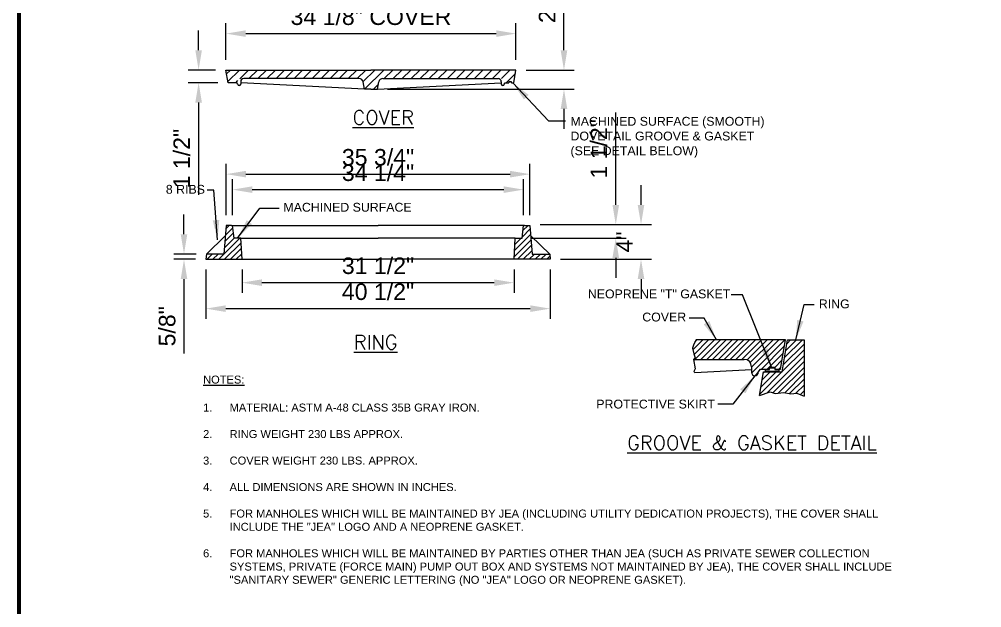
# Paper-space layout 'WS DET' of a CAD drawing. Header units: feet, sheet in inches. Extents: x -12.2 to 22.7, y -7.4 to 15.4.
# Drawn here: x -10.88 to -5.05, y 8.64 to 12.21 of the extents above; entities that cross this region are included whole.
import ezdxf

# ---------------------------------------------------------------- set-up
doc = ezdxf.new("R2010")
doc.units = ezdxf.units.FT
doc.header["$MEASUREMENT"] = 0
doc.layers.add('Border', color=118, linetype='Continuous', lineweight=70)
for name, color, linetype in [('DT-1', 1, 'Continuous'), ('DT-3', 3, 'Continuous'), ('DT-HATCH', 251, 'Continuous'), ('DT-TEXT', 2, 'Continuous'), ('TBLK', 7, 'Continuous')]:
    doc.layers.add(name, color=color, linetype=linetype)
doc.styles.add('1L100', font='arial.ttf', dxfattribs={"height": 0.1})
doc.styles.add('ROMANS', font='ROMANS.shx', dxfattribs={"height": 6})
doc.dimstyles.new('JEA1', dxfattribs={"dimtxt": 0.1, "dimasz": 0.12, "dimexe": 0.0625, "dimexo": 0.0625, "dimgap": 0.05, "dimtad": 1, "dimdec": 1, "dimlfac": 3, "dimdsep": 46, "dimtxsty": '1L100', "dimcen": 0.09, "dimclrd": 256, "dimclre": 256, "dimclrt": 256, "dimadec": 0, "dimazin": 0, "dimtfac": 1, "dimtdec": 1, "dimtofl": 0, "dimtmove": 0, "dimatfit": 3, "dimfxl": 1, "dimtolj": 1, "dimtzin": 0, "dimlwd": -1, "dimlwe": -1, "dimarcsym": 0})
pattern_1 = [(45, (-23.288183, 6.80422), (-0.017735553, 0.017735553), [])]
pattern_2 = [(45, (-24.32752, 6.523826), (-0.017735553, 0.017735553), [])]

# ---------------------------------------------------------------- blocks, each defined once
blk = doc.blocks.new('A$Ca8f96253')
at = {"layer": 'Border'}
blk.add_lwpolyline([(32.8026, 11.2123), (32.8026, -11.2123, -0.414214), (32.6047, -11.4103), (1.4979, -11.4103, -0.414214), (1.3, -11.2123), (1.3, 11.2123, -0.414214), (1.4979, 11.4103), (32.6047, 11.4103, -0.414214)], format="xyb", close=True, dxfattribs=at)
blk = doc.blocks.new('*D45')
at = {"layer": 'Defpoints', "color": 0, "transparency": 16777216}
for p in [(-7.7844, 11.2697), (-9.6244, 10.9596), (-7.7844, 10.9596)]:
    blk.add_point(p, dxfattribs=at)
at = {"layer": 'DT-TEXT', "transparency": 16777216}
for p, q in [((-9.6244, 11.0221), (-9.6244, 11.3322)), ((-7.7844, 11.0221), (-7.7844, 11.3322)), ((-9.5044, 11.2697), (-7.9044, 11.2697))]:
    blk.add_line(p, q, dxfattribs=at)
for points in [[(-9.5044, 11.2897), (-9.5044, 11.2497), (-9.6244, 11.2697)], [(-7.9044, 11.2897), (-7.9044, 11.2497), (-7.7844, 11.2697)]]:
    blk.add_solid(points, dxfattribs=at)
at = {"layer": 'DT-TEXT', "transparency": 16777216, "insert": (-8.7044, 11.3714), "char_height": 0.1, "attachment_point": 5, "style": '1L100'}
blk.add_mtext('\\A1;35 3/4"', dxfattribs=at)
blk = doc.blocks.new('*D46')
at = {"layer": 'Defpoints', "color": 0, "transparency": 16777216}
for p in [(-7.823, 11.1759), (-9.5858, 10.9596), (-7.823, 10.9596)]:
    blk.add_point(p, dxfattribs=at)
at = {"layer": 'DT-TEXT', "transparency": 16777216}
for p, q in [((-9.5858, 11.0221), (-9.5858, 11.2384)), ((-7.823, 11.0221), (-7.823, 11.2384)), ((-9.4658, 11.1759), (-7.943, 11.1759))]:
    blk.add_line(p, q, dxfattribs=at)
for points in [[(-9.4658, 11.1959), (-9.4658, 11.1559), (-9.5858, 11.1759)], [(-7.943, 11.1959), (-7.943, 11.1559), (-7.823, 11.1759)]]:
    blk.add_solid(points, dxfattribs=at)
at = {"layer": 'DT-TEXT', "transparency": 16777216, "insert": (-8.7044, 11.2776), "char_height": 0.1, "attachment_point": 5, "style": '1L100'}
blk.add_mtext('\\A1;34 1/4"', dxfattribs=at)
blk = doc.blocks.new('*D47')
at = {"layer": 'Defpoints', "color": 0, "transparency": 16777216}
for p in [(-7.7844, 10.9638), (-7.6622, 10.7537), (-7.1119, 10.7537)]:
    blk.add_point(p, dxfattribs=at)
at = {"layer": 'DT-TEXT', "transparency": 16777216}
for p, q in [((-7.1119, 11.0838), (-7.1119, 11.2038)), ((-7.7219, 10.9638), (-7.0494, 10.9638)), ((-7.5997, 10.7537), (-7.0494, 10.7537)), ((-7.1119, 10.6337), (-7.1119, 10.5137))]:
    blk.add_line(p, q, dxfattribs=at)
for points in [[(-7.1319, 11.0838), (-7.0919, 11.0838), (-7.1119, 10.9638)], [(-7.1319, 10.6337), (-7.0919, 10.6337), (-7.1119, 10.7537)]]:
    blk.add_solid(points, dxfattribs=at)
at = {"layer": 'DT-TEXT', "transparency": 16777216, "insert": (-7.2119, 10.8587), "char_height": 0.1, "attachment_point": 5, "rotation": 90, "style": '1L100'}
blk.add_mtext('\\A1;4"', dxfattribs=at)
blk = doc.blocks.new('*D48')
at = {"layer": 'Defpoints', "color": 0, "transparency": 16777216}
for p in [(-7.7844, 10.9638), (-7.2649, 10.9638), (-7.8379, 10.8824)]:
    blk.add_point(p, dxfattribs=at)
at = {"layer": 'DT-TEXT', "transparency": 16777216}
for p, q in [((-7.2649, 11.0838), (-7.2649, 11.6423)), ((-7.7219, 10.9638), (-7.2024, 10.9638)), ((-7.7754, 10.8824), (-7.2024, 10.8824)), ((-7.2649, 10.7624), (-7.2649, 10.6424))]:
    blk.add_line(p, q, dxfattribs=at)
for points in [[(-7.2849, 11.0838), (-7.2449, 11.0838), (-7.2649, 10.9638)], [(-7.2849, 10.7624), (-7.2449, 10.7624), (-7.2649, 10.8824)]]:
    blk.add_solid(points, dxfattribs=at)
at = {"layer": 'DT-TEXT', "transparency": 16777216, "insert": (-7.3667, 11.423), "char_height": 0.1, "attachment_point": 5, "rotation": 90, "style": '1L100'}
blk.add_mtext('\\A1;1 1/2"', dxfattribs=at)
blk = doc.blocks.new('*D49')
at = {"layer": 'Defpoints', "color": 0, "transparency": 16777216}
for p in [(-9.7466, 10.7537), (-7.6622, 10.7537), (-7.6622, 10.4549)]:
    blk.add_point(p, dxfattribs=at)
at = {"layer": 'DT-TEXT', "transparency": 16777216}
for p, q in [((-9.7466, 10.6912), (-9.7466, 10.3924)), ((-7.6622, 10.6912), (-7.6622, 10.3924)), ((-9.6266, 10.4549), (-7.7822, 10.4549))]:
    blk.add_line(p, q, dxfattribs=at)
for points in [[(-9.6266, 10.4749), (-9.6266, 10.4349), (-9.7466, 10.4549)], [(-7.7822, 10.4749), (-7.7822, 10.4349), (-7.6622, 10.4549)]]:
    blk.add_solid(points, dxfattribs=at)
at = {"layer": 'DT-TEXT', "transparency": 16777216, "insert": (-8.7044, 10.5566), "char_height": 0.1, "attachment_point": 5, "style": '1L100'}
blk.add_mtext('\\A1;40 1/2"', dxfattribs=at)
blk = doc.blocks.new('*D50')
at = {"layer": 'Defpoints', "color": 0, "transparency": 16777216}
for p in [(-9.5279, 10.7537), (-7.8809, 10.7537), (-7.8809, 10.6123)]:
    blk.add_point(p, dxfattribs=at)
at = {"layer": 'DT-TEXT', "transparency": 16777216}
for p, q in [((-9.5279, 10.6912), (-9.5279, 10.5498)), ((-7.8809, 10.6912), (-7.8809, 10.5498)), ((-9.4079, 10.6123), (-8.0009, 10.6123))]:
    blk.add_line(p, q, dxfattribs=at)
for points in [[(-9.4079, 10.6323), (-9.4079, 10.5923), (-9.5279, 10.6123)], [(-8.0009, 10.6323), (-8.0009, 10.5923), (-7.8809, 10.6123)]]:
    blk.add_solid(points, dxfattribs=at)
at = {"layer": 'DT-TEXT', "transparency": 16777216, "insert": (-8.7044, 10.714), "char_height": 0.1, "attachment_point": 5, "style": '1L100'}
blk.add_mtext('\\A1;31 1/2"', dxfattribs=at)
blk = doc.blocks.new('*D51')
at = {"layer": 'Defpoints', "color": 0, "transparency": 16777216}
for p in [(-9.7438, 10.7859), (-9.8794, 10.7537), (-9.7466, 10.7537)]:
    blk.add_point(p, dxfattribs=at)
at = {"layer": 'DT-TEXT', "transparency": 16777216}
for p, q in [((-9.8794, 10.9059), (-9.8794, 11.0259)), ((-9.8063, 10.7859), (-9.9419, 10.7859)), ((-9.8091, 10.7537), (-9.9419, 10.7537)), ((-9.8794, 10.6337), (-9.8794, 10.1823))]:
    blk.add_line(p, q, dxfattribs=at)
for points in [[(-9.8994, 10.9059), (-9.8594, 10.9059), (-9.8794, 10.7859)], [(-9.8994, 10.6337), (-9.8594, 10.6337), (-9.8794, 10.7537)]]:
    blk.add_solid(points, dxfattribs=at)
at = {"layer": 'DT-TEXT', "transparency": 16777216, "insert": (-9.9811, 10.348), "char_height": 0.1, "attachment_point": 5, "rotation": 90, "style": '1L100'}
blk.add_mtext('\\A1;5/8"', dxfattribs=at)
blk = doc.blocks.new('*D52')
at = {"layer": 'Defpoints', "color": 0, "transparency": 16777216}
for p in [(-7.869, 12.1212), (-9.6253, 11.9006), (-7.869, 11.9006)]:
    blk.add_point(p, dxfattribs=at)
at = {"layer": 'DT-TEXT', "transparency": 16777216}
for p, q in [((-9.6253, 11.9631), (-9.6253, 12.1837)), ((-7.869, 11.9631), (-7.869, 12.1837)), ((-9.5053, 12.1212), (-7.989, 12.1212))]:
    blk.add_line(p, q, dxfattribs=at)
for points in [[(-9.5053, 12.1412), (-9.5053, 12.1012), (-9.6253, 12.1212)], [(-7.989, 12.1412), (-7.989, 12.1012), (-7.869, 12.1212)]]:
    blk.add_solid(points, dxfattribs=at)
at = {"layer": 'DT-TEXT', "transparency": 16777216, "insert": (-8.7472, 12.2229), "char_height": 0.1, "attachment_point": 5, "style": '1L100'}
blk.add_mtext('\\A1;34 1/8" COVER', dxfattribs=at)
blk = doc.blocks.new('*X42')
at = {"color": 0}
for p, q in [((21.6, 69.33), (22.05, 69.78)), ((21.75, 68.42), (23.11, 69.78)), ((23.15, 68.76), (24.17, 69.78)), ((24.23, 68.78), (25.23, 69.78)), ((25.29, 68.78), (26.29, 69.78)), ((26.35, 68.78), (27.35, 69.78)), ((27.41, 68.78), (28.41, 69.78)), ((28.47, 68.78), (29.47, 69.78)), ((29.53, 68.78), (30.53, 69.78)), ((30.59, 68.78), (31.59, 69.78)), ((31.66, 68.78), (32.66, 69.78)), ((32.72, 68.78), (33.72, 69.78)), ((33.78, 68.78), (34.78, 69.78)), ((34.84, 68.78), (35.84, 69.78)), ((35.9, 68.78), (36.9, 69.78)), ((36.96, 68.78), (37.96, 69.78)), ((37.65, 68.41), (39.02, 69.78)), ((37.83, 67.53), (40.08, 69.78)), ((40.14, 68.78), (41.14, 69.78)), ((41.2, 68.78), (42.2, 69.78)), ((42.26, 68.78), (43.26, 69.78)), ((43.32, 68.78), (44.32, 69.78)), ((44.38, 68.78), (45.38, 69.78)), ((45.44, 68.78), (46.44, 69.78)), ((46.5, 68.78), (47.5, 69.78)), ((47.57, 68.78), (48.57, 69.78)), ((48.63, 68.78), (49.63, 69.78)), ((49.69, 68.78), (50.69, 69.78)), ((50.75, 68.78), (51.75, 69.78)), ((51.81, 68.78), (52.81, 69.78)), ((52.87, 68.78), (53.87, 69.78)), ((53.93, 68.78), (54.93, 69.78)), ((54.49, 68.28), (55.58, 69.37)), ((22.67, 68.28), (22.92, 68.53)), ((38.89, 67.53), (39.44, 68.08))]:
    blk.add_line(p, q, dxfattribs=at)
blk = doc.blocks.new('*D53')
at = {"layer": 'Defpoints', "color": 0, "transparency": 16777216}
for p in [(-7.869, 11.9006), (-7.5785, 11.9006), (-8.7086, 11.7848)]:
    blk.add_point(p, dxfattribs=at)
at = {"layer": 'DT-TEXT', "transparency": 16777216}
for p, q in [((-7.5785, 12.0206), (-7.5785, 12.5903)), ((-7.8065, 11.9006), (-7.516, 11.9006)), ((-8.6461, 11.7848), (-7.516, 11.7848)), ((-7.5785, 11.6648), (-7.5785, 11.5448))]:
    blk.add_line(p, q, dxfattribs=at)
for points in [[(-7.5985, 12.0206), (-7.5585, 12.0206), (-7.5785, 11.9006)], [(-7.5985, 11.6648), (-7.5585, 11.6648), (-7.5785, 11.7848)]]:
    blk.add_solid(points, dxfattribs=at)
at = {"layer": 'DT-TEXT', "transparency": 16777216, "insert": (-7.6802, 12.3655), "char_height": 0.1, "attachment_point": 5, "rotation": 90, "style": '1L100'}
blk.add_mtext('\\A1;2 1/4"', dxfattribs=at)
blk = doc.blocks.new('*D54')
at = {"layer": 'Defpoints', "color": 0, "transparency": 16777216}
for p in [(-9.6253, 11.9006), (-9.7909, 11.8234), (-9.6124, 11.8234)]:
    blk.add_point(p, dxfattribs=at)
at = {"layer": 'DT-TEXT', "transparency": 16777216}
for p, q in [((-9.7909, 12.0206), (-9.7909, 12.1406)), ((-9.6878, 11.9006), (-9.8534, 11.9006)), ((-9.6749, 11.8234), (-9.8534, 11.8234)), ((-9.7909, 11.7034), (-9.7909, 11.1449))]:
    blk.add_line(p, q, dxfattribs=at)
for points in [[(-9.8109, 12.0206), (-9.7709, 12.0206), (-9.7909, 11.9006)], [(-9.8109, 11.7034), (-9.7709, 11.7034), (-9.7909, 11.8234)]]:
    blk.add_solid(points, dxfattribs=at)
at = {"layer": 'DT-TEXT', "transparency": 16777216, "insert": (-9.8926, 11.3642), "char_height": 0.1, "attachment_point": 5, "rotation": 90, "style": '1L100'}
blk.add_mtext('\\A1;1 1/2"', dxfattribs=at)
blk = doc.blocks.new('*D78')
at = {"layer": 'Defpoints', "color": 0, "transparency": 16777216}
for p in [(-7.7844, 11.2697), (-9.6244, 10.9596), (-7.7844, 10.9596)]:
    blk.add_point(p, dxfattribs=at)
at = {"layer": 'DT-TEXT', "transparency": 16777216}
for p, q in [((-9.6244, 11.0221), (-9.6244, 11.3322)), ((-7.7844, 11.0221), (-7.7844, 11.3322)), ((-9.5044, 11.2697), (-7.9044, 11.2697))]:
    blk.add_line(p, q, dxfattribs=at)
for points in [[(-9.5044, 11.2897), (-9.5044, 11.2497), (-9.6244, 11.2697)], [(-7.9044, 11.2897), (-7.9044, 11.2497), (-7.7844, 11.2697)]]:
    blk.add_solid(points, dxfattribs=at)
at = {"layer": 'DT-TEXT', "transparency": 16777216, "insert": (-8.7044, 11.3714), "char_height": 0.1, "attachment_point": 5, "style": '1L100'}
blk.add_mtext('\\A1;35 3/4"', dxfattribs=at)
blk = doc.blocks.new('*D79')
at = {"layer": 'Defpoints', "color": 0, "transparency": 16777216}
for p in [(-7.823, 11.1759), (-9.5858, 10.9596), (-7.823, 10.9596)]:
    blk.add_point(p, dxfattribs=at)
at = {"layer": 'DT-TEXT', "transparency": 16777216}
for p, q in [((-9.5858, 11.0221), (-9.5858, 11.2384)), ((-7.823, 11.0221), (-7.823, 11.2384)), ((-9.4658, 11.1759), (-7.943, 11.1759))]:
    blk.add_line(p, q, dxfattribs=at)
for points in [[(-9.4658, 11.1959), (-9.4658, 11.1559), (-9.5858, 11.1759)], [(-7.943, 11.1959), (-7.943, 11.1559), (-7.823, 11.1759)]]:
    blk.add_solid(points, dxfattribs=at)
at = {"layer": 'DT-TEXT', "transparency": 16777216, "insert": (-8.7044, 11.2776), "char_height": 0.1, "attachment_point": 5, "style": '1L100'}
blk.add_mtext('\\A1;34 1/4"', dxfattribs=at)
blk = doc.blocks.new('*D80')
at = {"layer": 'Defpoints', "color": 0, "transparency": 16777216}
for p in [(-7.7844, 10.9638), (-7.6622, 10.7537), (-7.1119, 10.7537)]:
    blk.add_point(p, dxfattribs=at)
at = {"layer": 'DT-TEXT', "transparency": 16777216}
for p, q in [((-7.1119, 11.0838), (-7.1119, 11.2038)), ((-7.7219, 10.9638), (-7.0494, 10.9638)), ((-7.5997, 10.7537), (-7.0494, 10.7537)), ((-7.1119, 10.6337), (-7.1119, 10.5137))]:
    blk.add_line(p, q, dxfattribs=at)
for points in [[(-7.1319, 11.0838), (-7.0919, 11.0838), (-7.1119, 10.9638)], [(-7.1319, 10.6337), (-7.0919, 10.6337), (-7.1119, 10.7537)]]:
    blk.add_solid(points, dxfattribs=at)
at = {"layer": 'DT-TEXT', "transparency": 16777216, "insert": (-7.2119, 10.8587), "char_height": 0.1, "attachment_point": 5, "rotation": 90, "style": '1L100'}
blk.add_mtext('\\A1;4"', dxfattribs=at)
blk = doc.blocks.new('*D81')
at = {"layer": 'Defpoints', "color": 0, "transparency": 16777216}
for p in [(-7.7844, 10.9638), (-7.2649, 10.9638), (-7.8379, 10.8824)]:
    blk.add_point(p, dxfattribs=at)
at = {"layer": 'DT-TEXT', "transparency": 16777216}
for p, q in [((-7.2649, 11.0838), (-7.2649, 11.6423)), ((-7.7219, 10.9638), (-7.2024, 10.9638)), ((-7.7754, 10.8824), (-7.2024, 10.8824)), ((-7.2649, 10.7624), (-7.2649, 10.6424))]:
    blk.add_line(p, q, dxfattribs=at)
for points in [[(-7.2849, 11.0838), (-7.2449, 11.0838), (-7.2649, 10.9638)], [(-7.2849, 10.7624), (-7.2449, 10.7624), (-7.2649, 10.8824)]]:
    blk.add_solid(points, dxfattribs=at)
at = {"layer": 'DT-TEXT', "transparency": 16777216, "insert": (-7.3667, 11.423), "char_height": 0.1, "attachment_point": 5, "rotation": 90, "style": '1L100'}
blk.add_mtext('\\A1;1 1/2"', dxfattribs=at)
blk = doc.blocks.new('*D82')
at = {"layer": 'Defpoints', "color": 0, "transparency": 16777216}
for p in [(-9.7466, 10.7537), (-7.6622, 10.7537), (-7.6622, 10.4549)]:
    blk.add_point(p, dxfattribs=at)
at = {"layer": 'DT-TEXT', "transparency": 16777216}
for p, q in [((-9.7466, 10.6912), (-9.7466, 10.3924)), ((-7.6622, 10.6912), (-7.6622, 10.3924)), ((-9.6266, 10.4549), (-7.7822, 10.4549))]:
    blk.add_line(p, q, dxfattribs=at)
for points in [[(-9.6266, 10.4749), (-9.6266, 10.4349), (-9.7466, 10.4549)], [(-7.7822, 10.4749), (-7.7822, 10.4349), (-7.6622, 10.4549)]]:
    blk.add_solid(points, dxfattribs=at)
at = {"layer": 'DT-TEXT', "transparency": 16777216, "insert": (-8.7044, 10.5566), "char_height": 0.1, "attachment_point": 5, "style": '1L100'}
blk.add_mtext('\\A1;40 1/2"', dxfattribs=at)
blk = doc.blocks.new('*D83')
at = {"layer": 'Defpoints', "color": 0, "transparency": 16777216}
for p in [(-9.5279, 10.7537), (-7.8809, 10.7537), (-7.8809, 10.6123)]:
    blk.add_point(p, dxfattribs=at)
at = {"layer": 'DT-TEXT', "transparency": 16777216}
for p, q in [((-9.5279, 10.6912), (-9.5279, 10.5498)), ((-7.8809, 10.6912), (-7.8809, 10.5498)), ((-9.4079, 10.6123), (-8.0009, 10.6123))]:
    blk.add_line(p, q, dxfattribs=at)
for points in [[(-9.4079, 10.6323), (-9.4079, 10.5923), (-9.5279, 10.6123)], [(-8.0009, 10.6323), (-8.0009, 10.5923), (-7.8809, 10.6123)]]:
    blk.add_solid(points, dxfattribs=at)
at = {"layer": 'DT-TEXT', "transparency": 16777216, "insert": (-8.7044, 10.714), "char_height": 0.1, "attachment_point": 5, "style": '1L100'}
blk.add_mtext('\\A1;31 1/2"', dxfattribs=at)
blk = doc.blocks.new('*D84')
at = {"layer": 'Defpoints', "color": 0, "transparency": 16777216}
for p in [(-9.7438, 10.7859), (-9.8794, 10.7537), (-9.7466, 10.7537)]:
    blk.add_point(p, dxfattribs=at)
at = {"layer": 'DT-TEXT', "transparency": 16777216}
for p, q in [((-9.8794, 10.9059), (-9.8794, 11.0259)), ((-9.8063, 10.7859), (-9.9419, 10.7859)), ((-9.8091, 10.7537), (-9.9419, 10.7537)), ((-9.8794, 10.6337), (-9.8794, 10.1823))]:
    blk.add_line(p, q, dxfattribs=at)
for points in [[(-9.8994, 10.9059), (-9.8594, 10.9059), (-9.8794, 10.7859)], [(-9.8994, 10.6337), (-9.8594, 10.6337), (-9.8794, 10.7537)]]:
    blk.add_solid(points, dxfattribs=at)
at = {"layer": 'DT-TEXT', "transparency": 16777216, "insert": (-9.9811, 10.348), "char_height": 0.1, "attachment_point": 5, "rotation": 90, "style": '1L100'}
blk.add_mtext('\\A1;5/8"', dxfattribs=at)
blk = doc.blocks.new('*D85')
at = {"layer": 'Defpoints', "color": 0, "transparency": 16777216}
for p in [(-7.869, 12.1212), (-9.6253, 11.9006), (-7.869, 11.9006)]:
    blk.add_point(p, dxfattribs=at)
at = {"layer": 'DT-TEXT', "transparency": 16777216}
for p, q in [((-9.6253, 11.9631), (-9.6253, 12.1837)), ((-7.869, 11.9631), (-7.869, 12.1837)), ((-9.5053, 12.1212), (-7.989, 12.1212))]:
    blk.add_line(p, q, dxfattribs=at)
for points in [[(-9.5053, 12.1412), (-9.5053, 12.1012), (-9.6253, 12.1212)], [(-7.989, 12.1412), (-7.989, 12.1012), (-7.869, 12.1212)]]:
    blk.add_solid(points, dxfattribs=at)
at = {"layer": 'DT-TEXT', "transparency": 16777216, "insert": (-8.7472, 12.2229), "char_height": 0.1, "attachment_point": 5, "style": '1L100'}
blk.add_mtext('\\A1;34 1/8" COVER', dxfattribs=at)
blk = doc.blocks.new('*X43')
at = {"color": 0}
for p, q in [((21.6, 69.33), (22.05, 69.78)), ((21.75, 68.42), (23.11, 69.78)), ((23.15, 68.76), (24.17, 69.78)), ((24.23, 68.78), (25.23, 69.78)), ((25.29, 68.78), (26.29, 69.78)), ((26.35, 68.78), (27.35, 69.78)), ((27.41, 68.78), (28.41, 69.78)), ((28.47, 68.78), (29.47, 69.78)), ((29.53, 68.78), (30.53, 69.78)), ((30.59, 68.78), (31.59, 69.78)), ((31.66, 68.78), (32.66, 69.78)), ((32.72, 68.78), (33.72, 69.78)), ((33.78, 68.78), (34.78, 69.78)), ((34.84, 68.78), (35.84, 69.78)), ((35.9, 68.78), (36.9, 69.78)), ((36.96, 68.78), (37.96, 69.78)), ((37.65, 68.41), (39.02, 69.78)), ((37.83, 67.53), (40.08, 69.78)), ((40.14, 68.78), (41.14, 69.78)), ((41.2, 68.78), (42.2, 69.78)), ((42.26, 68.78), (43.26, 69.78)), ((43.32, 68.78), (44.32, 69.78)), ((44.38, 68.78), (45.38, 69.78)), ((45.44, 68.78), (46.44, 69.78)), ((46.5, 68.78), (47.5, 69.78)), ((47.57, 68.78), (48.57, 69.78)), ((48.63, 68.78), (49.63, 69.78)), ((49.69, 68.78), (50.69, 69.78)), ((50.75, 68.78), (51.75, 69.78)), ((51.81, 68.78), (52.81, 69.78)), ((52.87, 68.78), (53.87, 69.78)), ((53.93, 68.78), (54.93, 69.78)), ((54.49, 68.28), (55.58, 69.37)), ((22.67, 68.28), (22.92, 68.53)), ((38.89, 67.53), (39.44, 68.08))]:
    blk.add_line(p, q, dxfattribs=at)
blk = doc.blocks.new('*D86')
at = {"layer": 'Defpoints', "color": 0, "transparency": 16777216}
for p in [(-7.869, 11.9006), (-7.5785, 11.9006), (-8.7086, 11.7848)]:
    blk.add_point(p, dxfattribs=at)
at = {"layer": 'DT-TEXT', "transparency": 16777216}
for p, q in [((-7.5785, 12.0206), (-7.5785, 12.5903)), ((-7.8065, 11.9006), (-7.516, 11.9006)), ((-8.6461, 11.7848), (-7.516, 11.7848)), ((-7.5785, 11.6648), (-7.5785, 11.5448))]:
    blk.add_line(p, q, dxfattribs=at)
for points in [[(-7.5985, 12.0206), (-7.5585, 12.0206), (-7.5785, 11.9006)], [(-7.5985, 11.6648), (-7.5585, 11.6648), (-7.5785, 11.7848)]]:
    blk.add_solid(points, dxfattribs=at)
at = {"layer": 'DT-TEXT', "transparency": 16777216, "insert": (-7.6802, 12.3655), "char_height": 0.1, "attachment_point": 5, "rotation": 90, "style": '1L100'}
blk.add_mtext('\\A1;2 1/4"', dxfattribs=at)
blk = doc.blocks.new('*D87')
at = {"layer": 'Defpoints', "color": 0, "transparency": 16777216}
for p in [(-9.6253, 11.9006), (-9.7909, 11.8234), (-9.6124, 11.8234)]:
    blk.add_point(p, dxfattribs=at)
at = {"layer": 'DT-TEXT', "transparency": 16777216}
for p, q in [((-9.7909, 12.0206), (-9.7909, 12.1406)), ((-9.6878, 11.9006), (-9.8534, 11.9006)), ((-9.6749, 11.8234), (-9.8534, 11.8234)), ((-9.7909, 11.7034), (-9.7909, 11.1449))]:
    blk.add_line(p, q, dxfattribs=at)
for points in [[(-9.8109, 12.0206), (-9.7709, 12.0206), (-9.7909, 11.9006)], [(-9.8109, 11.7034), (-9.7709, 11.7034), (-9.7909, 11.8234)]]:
    blk.add_solid(points, dxfattribs=at)
at = {"layer": 'DT-TEXT', "transparency": 16777216, "insert": (-9.8926, 11.3642), "char_height": 0.1, "attachment_point": 5, "rotation": 90, "style": '1L100'}
blk.add_mtext('\\A1;1 1/2"', dxfattribs=at)

psp = doc.layouts.new('WS DET')

# ---------------------------------------------------------------- hatches: boundary and pattern name
at = {"layer": 'DT-HATCH', "lineweight": -2}
h = psp.add_hatch(dxfattribs=at)
h.set_pattern_fill('ANSI31', color=256, scale=0.200655, style=0)
h.set_pattern_definition(pattern_2)
h.paths.add_polyline_path([(-7.66216, 10.75371), (-7.66498, 10.78587), (-7.77103, 10.78587), (-7.7844, 10.95958), (-7.81657, 10.95958), (-7.823, 10.95958), (-7.83248, 10.88238), (-7.87447, 10.88238), (-7.8809, 10.75371)])
h.paths.add_polyline_path([(-9.53431, 10.88238), (-9.5763, 10.88238), (-9.58578, 10.95958), (-9.59221, 10.95958), (-9.62438, 10.95958), (-9.63774, 10.78587), (-9.7438, 10.78587), (-9.74661, 10.75371), (-9.52788, 10.75371)])
h = psp.add_hatch(dxfattribs=at)
h.set_pattern_fill('ANSI31', color=256, scale=0.200655, style=0)
h.set_pattern_definition(pattern_2)
h.paths.add_polyline_path([(-7.66216, 10.75371), (-7.66498, 10.78587), (-7.77103, 10.78587), (-7.7844, 10.95958), (-7.81657, 10.95958), (-7.823, 10.95958), (-7.83248, 10.88238), (-7.87447, 10.88238), (-7.8809, 10.75371)])
h.paths.add_polyline_path([(-9.53431, 10.88238), (-9.5763, 10.88238), (-9.58578, 10.95958), (-9.59221, 10.95958), (-9.62438, 10.95958), (-9.63774, 10.78587), (-9.7438, 10.78587), (-9.74661, 10.75371), (-9.52788, 10.75371)])
h = psp.add_hatch(dxfattribs=at)
h.set_pattern_fill('ANSI31', color=256, scale=0.200655, style=0)
h.set_pattern_definition(pattern_1)
h.paths.add_polyline_path([(-6.77831, 10.26552), (-6.79268, 10.24043), (-6.80104, 10.21535), (-6.79268, 10.18191), (-6.78432, 10.15683), (-6.79457, 10.14744), (-6.48689, 10.14744, -0.4142136), (-6.44262, 10.10317), (-6.44262, 10.08841), (-6.44262, 10.06916, 1), (-6.40161, 10.06916), (-6.38816, 10.08841), (-6.33542, 10.08841), (-6.33542, 10.09918), (-6.30004, 10.09918), (-6.30004, 10.08841), (-6.2674, 10.08841), (-6.23776, 10.26552)])
h.paths.add_polyline_path([(-6.20495, 9.93825), (-6.16856, 9.94252), (-6.12475, 9.92542), (-6.12475, 10.26552), (-6.22419, 10.26552), (-6.25669, 10.0713), (-6.3697, 10.0713), (-6.39367, 9.92805), (-6.32909, 9.95108), (-6.29912, 9.94038), (-6.24775, 9.9468)])
h = psp.add_hatch(dxfattribs=at)
h.set_pattern_fill('ANSI31', color=256, scale=0.200655, style=0)
h.set_pattern_definition(pattern_1)
h.paths.add_polyline_path([(-6.77831, 10.26552), (-6.79268, 10.24043), (-6.80104, 10.21535), (-6.79268, 10.18191), (-6.78432, 10.15683), (-6.79457, 10.14744), (-6.48689, 10.14744, -0.4142136), (-6.44262, 10.10317), (-6.44262, 10.08841), (-6.44262, 10.06916, 1), (-6.40161, 10.06916), (-6.38816, 10.08841), (-6.33542, 10.08841), (-6.33542, 10.09918), (-6.30004, 10.09918), (-6.30004, 10.08841), (-6.2674, 10.08841), (-6.23776, 10.26552)])
h.paths.add_polyline_path([(-6.20495, 9.93825), (-6.16856, 9.94252), (-6.12475, 9.92542), (-6.12475, 10.26552), (-6.22419, 10.26552), (-6.25669, 10.0713), (-6.3697, 10.0713), (-6.39367, 9.92805), (-6.32909, 9.95108), (-6.29912, 9.94038), (-6.24775, 9.9468)])

# ---------------------------------------------------------------- linework, layer by layer
at = {"layer": 'DT-1'}
psp.add_lwpolyline([(-6.35784, 10.07331), (-6.35784, 10.0864), (-6.33342, 10.0864), (-6.33342, 10.09717), (-6.30204, 10.09717), (-6.30204, 10.0864), (-6.27762, 10.0864), (-6.27762, 10.07331)], close=True, dxfattribs=at)
psp.add_lwpolyline([(-6.35784, 10.07331), (-6.35784, 10.0864), (-6.33342, 10.0864), (-6.33342, 10.09717), (-6.30204, 10.09717), (-6.30204, 10.0864), (-6.27762, 10.0864), (-6.27762, 10.07331)], close=True, dxfattribs=at)
at = {"layer": 'DT-3'}
for p, q in [((-9.61242, 11.82345), (-9.62534, 11.90065)), ((-9.62534, 11.90065), (-8.74717, 11.90065)), ((-9.61242, 11.82345), (-9.62534, 11.90065)), ((-9.61242, 11.82345), (-9.62534, 11.90065)), ((-9.62534, 11.90065), (-8.74717, 11.90065)), ((-9.61242, 11.82345), (-9.62534, 11.90065)), ((-7.869, 11.90065), (-8.74717, 11.90065)), ((-7.869, 11.90065), (-8.74717, 11.90065)), ((-7.88192, 11.82345), (-7.869, 11.90065)), ((-7.88192, 11.82345), (-7.869, 11.90065)), ((-8.81973, 11.84918), (-9.51674, 11.84918)), ((-8.81973, 11.84918), (-9.51674, 11.84918)), ((-8.6746, 11.84918), (-7.97759, 11.84918)), ((-8.6746, 11.84918), (-7.97759, 11.84918)), ((-9.55978, 11.82345), (-9.61242, 11.82345)), ((-9.55978, 11.82345), (-9.61242, 11.82345)), ((-9.55978, 11.82345), (-9.61242, 11.82345)), ((-9.55978, 11.82345), (-9.61242, 11.82345)), ((-9.55392, 11.81505), (-9.55978, 11.82345)), ((-9.55392, 11.81505), (-9.55978, 11.82345)), ((-9.53604, 11.82988), (-9.53604, 11.82345)), ((-9.53604, 11.82988), (-9.53604, 11.82345)), ((-9.53604, 11.82345), (-9.53604, 11.81505)), ((-9.53604, 11.82345), (-9.53604, 11.81505)), ((-8.78577, 11.78484), (-9.53604, 11.82252)), ((-8.78577, 11.78484), (-9.53604, 11.82252)), ((-8.78577, 11.78484), (-8.7945, 11.82849)), ((-8.78577, 11.78484), (-8.7945, 11.82849)), ((-8.74717, 11.78484), (-8.78577, 11.78484)), ((-8.74717, 11.78484), (-8.78577, 11.78484)), ((-8.74717, 11.78484), (-8.70857, 11.78484)), ((-8.74717, 11.78484), (-8.70857, 11.78484)), ((-8.70857, 11.78484), (-8.69984, 11.82849)), ((-8.70857, 11.78484), (-8.69984, 11.82849)), ((-8.70857, 11.78484), (-7.95829, 11.82252)), ((-8.70857, 11.78484), (-7.95829, 11.82252)), ((-7.95829, 11.82988), (-7.95829, 11.82345)), ((-7.95829, 11.82988), (-7.95829, 11.82345)), ((-7.95829, 11.82345), (-7.95829, 11.81505)), ((-7.95829, 11.82345), (-7.95829, 11.81505)), ((-7.94042, 11.81505), (-7.93456, 11.82345)), ((-7.94042, 11.81505), (-7.93456, 11.82345)), ((-7.93456, 11.82345), (-7.91157, 11.82345)), ((-7.93456, 11.82345), (-7.91157, 11.82345)), ((-7.89614, 11.82814), (-7.91157, 11.82814)), ((-7.91157, 11.82814), (-7.91157, 11.82345)), ((-7.89614, 11.82814), (-7.91157, 11.82814)), ((-7.91157, 11.82814), (-7.91157, 11.82345)), ((-7.89614, 11.82345), (-7.89614, 11.82814)), ((-7.89614, 11.82345), (-7.89614, 11.82814)), ((-7.89614, 11.82345), (-7.88192, 11.82345)), ((-7.89614, 11.82345), (-7.88192, 11.82345)), ((-6.77831, 10.26552), (-6.79268, 10.24043)), ((-6.77831, 10.26552), (-6.79268, 10.24043)), ((-6.23776, 10.26552), (-6.77831, 10.26552)), ((-6.23776, 10.26552), (-6.77831, 10.26552)), ((-6.2674, 10.08841), (-6.23776, 10.26552)), ((-6.2674, 10.08841), (-6.23776, 10.26552)), ((-6.25669, 10.0713), (-6.22419, 10.26552)), ((-6.25669, 10.0713), (-6.22419, 10.26552)), ((-6.22419, 10.26552), (-6.12475, 10.26552)), ((-6.22419, 10.26552), (-6.12475, 10.26552)), ((-6.12475, 10.26552), (-6.12475, 9.92542)), ((-6.12475, 10.26552), (-6.12475, 9.92542)), ((-6.79268, 10.24043), (-6.80104, 10.21535)), ((-6.79268, 10.24043), (-6.80104, 10.21535)), ((-6.80104, 10.21535), (-6.79268, 10.18191)), ((-6.80104, 10.21535), (-6.79268, 10.18191)), ((-6.78432, 10.15683), (-6.79457, 10.14744)), ((-6.78432, 10.15683), (-6.79457, 10.14744)), ((-6.79457, 10.14744), (-6.48689, 10.14744)), ((-6.79457, 10.14744), (-6.78432, 10.08994)), ((-6.79457, 10.14744), (-6.48689, 10.14744)), ((-6.79457, 10.14744), (-6.78432, 10.08994)), ((-6.79268, 10.18191), (-6.78432, 10.15683)), ((-6.79268, 10.18191), (-6.78432, 10.15683)), ((-6.78432, 10.08994), (-6.79268, 10.07322)), ((-6.78432, 10.08994), (-6.79268, 10.07322)), ((-6.7863, 10.06815), (-6.44262, 10.08628)), ((-6.7863, 10.06815), (-6.44262, 10.08628)), ((-6.44262, 10.10317), (-6.44262, 10.08841)), ((-6.44262, 10.10317), (-6.44262, 10.08841)), ((-6.44262, 10.08841), (-6.44262, 10.06916)), ((-6.44262, 10.08841), (-6.44262, 10.06916)), ((-6.40161, 10.06916), (-6.38816, 10.08841)), ((-6.40161, 10.06916), (-6.38816, 10.08841)), ((-6.38816, 10.08841), (-6.33542, 10.08841)), ((-6.38816, 10.08841), (-6.33542, 10.08841)), ((-6.30004, 10.09918), (-6.33542, 10.09918)), ((-6.33542, 10.09918), (-6.33542, 10.08841)), ((-6.30004, 10.09918), (-6.33542, 10.09918)), ((-6.33542, 10.09918), (-6.33542, 10.08841)), ((-6.30004, 10.08841), (-6.30004, 10.09918)), ((-6.30004, 10.08841), (-6.30004, 10.09918)), ((-6.30004, 10.08841), (-6.2674, 10.08841)), ((-6.30004, 10.08841), (-6.2674, 10.08841)), ((-6.79268, 10.07322), (-6.7863, 10.06815)), ((-6.79268, 10.07322), (-6.7863, 10.06815)), ((-6.39367, 9.92805), (-6.3697, 10.0713)), ((-6.39367, 9.92805), (-6.3697, 10.0713)), ((-6.3697, 10.0713), (-6.25669, 10.0713)), ((-6.3697, 10.0713), (-6.25669, 10.0713)), ((-6.39367, 9.92805), (-6.32909, 9.95108)), ((-6.39367, 9.92805), (-6.32909, 9.95108)), ((-6.32909, 9.95108), (-6.29912, 9.94038)), ((-6.32909, 9.95108), (-6.29912, 9.94038)), ((-6.29912, 9.94038), (-6.24775, 9.9468)), ((-6.29912, 9.94038), (-6.24775, 9.9468)), ((-6.24775, 9.9468), (-6.20495, 9.93825)), ((-6.24775, 9.9468), (-6.20495, 9.93825)), ((-6.20495, 9.93825), (-6.16856, 9.94252)), ((-6.20495, 9.93825), (-6.16856, 9.94252)), ((-6.16856, 9.94252), (-6.12475, 9.92542)), ((-6.16856, 9.94252), (-6.12475, 9.92542))]:
    psp.add_line(p, q, dxfattribs=at)
at = {"layer": 'DT-3', "lineweight": -2}
for p, q in [((-9.59221, 10.95958), (-8.70439, 10.95958)), ((-9.59221, 10.95958), (-8.70439, 10.95958)), ((-7.81657, 10.95958), (-8.70439, 10.95958)), ((-7.81657, 10.95958), (-8.70439, 10.95958)), ((-9.7438, 10.78587), (-9.62933, 10.89524)), ((-9.7438, 10.78587), (-9.62933, 10.89524)), ((-9.53431, 10.88238), (-8.70439, 10.88238)), ((-9.53431, 10.88238), (-8.70439, 10.88238)), ((-7.87447, 10.88238), (-8.70439, 10.88238)), ((-7.87447, 10.88238), (-8.70439, 10.88238)), ((-7.66498, 10.78587), (-7.77945, 10.89524)), ((-7.66498, 10.78587), (-7.77945, 10.89524)), ((-9.52788, 10.75371), (-8.70439, 10.75371)), ((-9.52788, 10.75371), (-8.70439, 10.75371)), ((-7.8809, 10.75371), (-8.70439, 10.75371)), ((-7.8809, 10.75371), (-8.70439, 10.75371))]:
    psp.add_line(p, q, dxfattribs=at)
for points in [[(-9.59221, 10.95958), (-9.62438, 10.95958), (-9.63774, 10.78587), (-9.7438, 10.78587), (-9.74661, 10.75371), (-9.52788, 10.75371), (-9.53431, 10.88238), (-9.5763, 10.88238), (-9.58578, 10.95958)], [(-9.59221, 10.95958), (-9.62438, 10.95958), (-9.63774, 10.78587), (-9.7438, 10.78587), (-9.74661, 10.75371), (-9.52788, 10.75371), (-9.53431, 10.88238), (-9.5763, 10.88238), (-9.58578, 10.95958)], [(-7.81657, 10.95958), (-7.7844, 10.95958), (-7.77103, 10.78587), (-7.66498, 10.78587), (-7.66216, 10.75371), (-7.8809, 10.75371), (-7.87447, 10.88238), (-7.83248, 10.88238), (-7.823, 10.95958)], [(-7.81657, 10.95958), (-7.7844, 10.95958), (-7.77103, 10.78587), (-7.66498, 10.78587), (-7.66216, 10.75371), (-7.8809, 10.75371), (-7.87447, 10.88238), (-7.83248, 10.88238), (-7.823, 10.95958)]]:
    psp.add_lwpolyline(points, dxfattribs=at)
at = {"layer": 'DT-3'}
for centre, radius, start, end in [((-9.51674, 11.82988), 0.0193, 90, 180), ((-9.51674, 11.82988), 0.0193, 90, 180), ((-8.81973, 11.82345), 0.02573, 11.309932, 90), ((-8.81973, 11.82345), 0.02573, 11.309932, 90), ((-8.6746, 11.82345), 0.02573, 90, 168.690068), ((-8.6746, 11.82345), 0.02573, 90, 168.690068), ((-7.97759, 11.82988), 0.0193, 0, 90), ((-7.97759, 11.82988), 0.0193, 0, 90), ((-9.54498, 11.81505), 0.00894, 180, 0), ((-9.54498, 11.81505), 0.00894, 180, 0), ((-7.94936, 11.81505), 0.00894, 180, 0), ((-7.94936, 11.81505), 0.00894, 180, 0), ((-6.48689, 10.10317), 0.04428, 0, 90), ((-6.48689, 10.10317), 0.04428, 0, 90), ((-6.42211, 10.06916), 0.0205, 180, 0), ((-6.42211, 10.06916), 0.0205, 180, 0)]:
    psp.add_arc(centre, radius, start, end, dxfattribs=at)

# ---------------------------------------------------------------- block references
at = {"layer": 'DT-HATCH', "xscale": 0.0514679751316981, "yscale": 0.0514679751316981, "zscale": 0.0514679751316981}
for name in ['*X42', '*X43']:
    psp.add_blockref(name, (-10.73298, 8.30928), dxfattribs=at)
at = {"layer": 'TBLK'}
psp.add_blockref('A$Ca8f96253', (-12.17702, 4.00045), dxfattribs=at)

# ---------------------------------------------------------------- texts
at = {"layer": 'DT-TEXT', "style": '1L100'}
psp.add_text('8 RIBS', height=0.053508, dxfattribs=at).set_placement((-9.98929, 11.15112))
psp.add_text('8 RIBS', height=0.053508, dxfattribs=at).set_placement((-9.98929, 11.15112))
at = {"layer": 'DT-TEXT'}
for s, insert, char_height, width, attachment_point, style in [('{\\LCOVER}', (-8.85873, 11.65543), 0.085778, 1.2882777, 1, 'ROMANS'), ('{\\LCOVER}', (-8.85873, 11.65543), 0.085778, 1.2882777, 1, 'ROMANS'), ('MACHINED SURFACE (SMOOTH) DOVETAIL GROOVE & GASKET (SEE DETAIL BELOW)', (-7.53903, 11.61662), 0.053508, 1.2910462, 1, '1L100'), ('MACHINED SURFACE (SMOOTH) DOVETAIL GROOVE & GASKET (SEE DETAIL BELOW)', (-7.53903, 11.61662), 0.053508, 1.2910462, 1, '1L100'), ('MACHINED SURFACE', (-9.27752, 11.09589), 0.053508, 1.1405611, 1, '1L100'), ('MACHINED SURFACE', (-9.27752, 11.09589), 0.053508, 1.1405611, 1, '1L100'), ('NEOPRENE "T" GASKET', (-7.43389, 10.57089), 0.053508, 1.1405611, 1, '1L100'), ('NEOPRENE "T" GASKET', (-7.43389, 10.57089), 0.053508, 1.1405611, 1, '1L100'), ('RING', (-6.03505, 10.51044), 0.053508, 1.1405611, 1, '1L100'), ('RING', (-6.03505, 10.51044), 0.053508, 1.1405611, 1, '1L100'), ('COVER', (-7.1043, 10.43076), 0.053508, 1.1405611, 1, '1L100'), ('COVER', (-7.1043, 10.43076), 0.053508, 1.1405611, 1, '1L100'), ('{\\LRING}', (-8.85093, 10.29405), 0.085778, 1.2882777, 1, 'ROMANS'), ('{\\LRING}', (-8.85093, 10.29405), 0.085778, 1.2882777, 1, 'ROMANS'), ('\\pi-0.01338,l0.01338,t0.01338;{\\H0.9x;\\LNOTES:\\P}\\P\\pi-0.16052,l0.16052,t0.16052;{\\H0.9x;1.^IMATERIAL: ASTM A-48 CLASS 35B GRAY IRON.\\P\\pi-0.01338,l0.01338,t0.01338;\\P\\pi-0.16052,l0.16052,t0.16052;2.^IRING WEIGHT 230 LBS APPROX.\\P\\pi-0.01338,l0.01338,t0.01338;\\P\\pi-0.16052,l0.16052,t0.16052;3.^ICOVER WEIGHT 230 LBS. APPROX.\\P\\pi-0.01338,l0.01338,t0.01338;\\P\\pi-0.16052,l0.16052,t0.16052;4.^IALL DIMENSIONS ARE SHOWN IN INCHES.\\P\\pi-0.01338,l0.01338,t0.01338;\\P\\pi-0.16052,l0.16052,t0.16052;5.^IFOR MANHOLES WHICH WILL BE MAINTAINED BY JEA (INCLUDING UTILITY DEDICATION PROJECTS), THE COVER SHALL \\P\\pi0,t0.01338,0.16052;INCLUDE THE "JEA" LOGO AND A NEOPRENE GASKET.\\P\\pi-0.01338,l0.01338,t0.01338;\\P\\pi-0.16052,l0.16052,t0.16052;6.^IFOR MANHOLES WHICH WILL BE MAINTAINED BY PARTIES OTHER THAN JEA (SUCH AS PRIVATE SEWER COLLECTION \\P\\pi0,t0.01338,0.16052;SYSTEMS, PRIVATE (FORCE MAIN) PUMP OUT BOX AND SYSTEMS NOT MAINTAINED BY JEA), THE COVER SHALL INCLUDE \\P"SANITARY SEWER" GENERIC LETTERING (NO "JEA" LOGO OR NEOPRENE GASKET).}', (-9.76381, 10.04908), 0.05350797, 4.3698809, 1, '1L100'), ('\\pi-0.01338,l0.01338,t0.01338;{\\H0.9x;\\LNOTES:\\P}\\P\\pi-0.16052,l0.16052,t0.16052;{\\H0.9x;1.^IMATERIAL: ASTM A-48 CLASS 35B GRAY IRON.\\P\\pi-0.01338,l0.01338,t0.01338;\\P\\pi-0.16052,l0.16052,t0.16052;2.^IRING WEIGHT 230 LBS APPROX.\\P\\pi-0.01338,l0.01338,t0.01338;\\P\\pi-0.16052,l0.16052,t0.16052;3.^ICOVER WEIGHT 230 LBS. APPROX.\\P\\pi-0.01338,l0.01338,t0.01338;\\P\\pi-0.16052,l0.16052,t0.16052;4.^IALL DIMENSIONS ARE SHOWN IN INCHES.\\P\\pi-0.01338,l0.01338,t0.01338;\\P\\pi-0.16052,l0.16052,t0.16052;5.^IFOR MANHOLES WHICH WILL BE MAINTAINED BY JEA (INCLUDING UTILITY DEDICATION PROJECTS), THE COVER SHALL \\P\\pi0,t0.01338,0.16052;INCLUDE THE "JEA" LOGO AND A NEOPRENE GASKET.\\P\\pi-0.01338,l0.01338,t0.01338;\\P\\pi-0.16052,l0.16052,t0.16052;6.^IFOR MANHOLES WHICH WILL BE MAINTAINED BY PARTIES OTHER THAN JEA (SUCH AS PRIVATE SEWER COLLECTION \\P\\pi0,t0.01338,0.16052;SYSTEMS, PRIVATE (FORCE MAIN) PUMP OUT BOX AND SYSTEMS NOT MAINTAINED BY JEA), THE COVER SHALL INCLUDE \\P"SANITARY SEWER" GENERIC LETTERING (NO "JEA" LOGO OR NEOPRENE GASKET).}', (-9.76381, 10.04908), 0.05350797, 4.3698809, 1, '1L100'), ('PROTECTIVE SKIRT', (-7.38268, 9.9033), 0.053508, 1.1405611, 1, '1L100'), ('PROTECTIVE SKIRT', (-7.38268, 9.9033), 0.053508, 1.1405611, 1, '1L100'), ('{\\LGROOVE & GASKET DETAIL}', (-6.43995, 9.64164), 0.0857783, 1.6709434, 5, 'ROMANS'), ('{\\LGROOVE & GASKET DETAIL}', (-6.43995, 9.64164), 0.0857783, 1.6709434, 5, 'ROMANS')]:
    psp.add_mtext(s, dxfattribs=dict(at, insert=insert, char_height=char_height, width=width, attachment_point=attachment_point, style=style))

# ---------------------------------------------------------------- dimensions: what is measured, and where the dimension line sits
for picture in ['*D53', '*D86']:
    dim = psp.add_linear_dim(base=(-7.57849, 11.90065), p1=(-8.70857, 11.78484), p2=(-7.869, 11.90065), angle=90, text='2 1/4"', dimstyle='JEA1', override={"dimpost": "'"}, dxfattribs=at)
    dim.commit()
    dim.dimension.update_dxf_attribs({"geometry": picture, "text_midpoint": (-7.68019, 12.36548)})
for base, p1, p2, text, picture, middle in [((-7.869, 12.12116), (-9.62534, 11.90065), (-7.869, 11.90065), '34 1/8" COVER', '*D52', (-8.74717, 12.12116)), ((-7.869, 12.12116), (-9.62534, 11.90065), (-7.869, 11.90065), '34 1/8" COVER', '*D85', (-8.74717, 12.12116)), ((-7.7844, 11.2697), (-9.62438, 10.95958), (-7.7844, 10.95958), '35 3/4"', '*D45', (-8.70439, 11.2697)), ((-7.7844, 11.2697), (-9.62438, 10.95958), (-7.7844, 10.95958), '35 3/4"', '*D78', (-8.70439, 11.2697)), ((-7.823, 11.17587), (-9.58578, 10.95958), (-7.823, 10.95958), '34 1/4"', '*D46', (-8.70439, 11.17587)), ((-7.823, 11.17587), (-9.58578, 10.95958), (-7.823, 10.95958), '34 1/4"', '*D79', (-8.70439, 11.17587)), ((-7.8809, 10.61226), (-9.52788, 10.75371), (-7.8809, 10.75371), '31 1/2"', '*D50', (-8.70439, 10.61226)), ((-7.8809, 10.61226), (-9.52788, 10.75371), (-7.8809, 10.75371), '31 1/2"', '*D83', (-8.70439, 10.61226)), ((-7.66216, 10.45492), (-9.74661, 10.75371), (-7.66216, 10.75371), '40 1/2"', '*D49', (-8.70439, 10.45492)), ((-7.66216, 10.45492), (-9.74661, 10.75371), (-7.66216, 10.75371), '40 1/2"', '*D82', (-8.70439, 10.45492))]:
    dim = psp.add_linear_dim(base=base, p1=p1, p2=p2, text=text, dimstyle='JEA1', override={"dimpost": "'"}, dxfattribs=at)
    dim.commit()
    dim.dimension.update_dxf_attribs({"geometry": picture, "text_midpoint": middle, "dimtype": 160})
for base, p1, p2, text, picture, middle in [((-9.79093, 11.82345), (-9.62534, 11.90065), (-9.61242, 11.82345), '1 1/2"', '*D54', (-9.79093, 11.36418)), ((-9.79093, 11.82345), (-9.62534, 11.90065), (-9.61242, 11.82345), '1 1/2"', '*D87', (-9.79093, 11.36418)), ((-7.26495, 10.96376), (-7.83785, 10.88238), (-7.7844, 10.96376), '1 1/2"', '*D48', (-7.26495, 11.42303)), ((-7.26495, 10.96376), (-7.83785, 10.88238), (-7.7844, 10.96376), '1 1/2"', '*D81', (-7.26495, 11.42303)), ((-7.11193, 10.75371), (-7.7844, 10.96376), (-7.66216, 10.75371), '4"', '*D47', (-7.11193, 10.85873)), ((-7.11193, 10.75371), (-7.7844, 10.96376), (-7.66216, 10.75371), '4"', '*D80', (-7.11193, 10.85873)), ((-9.87942, 10.75371), (-9.7438, 10.78587), (-9.74661, 10.75371), '5/8"', '*D51', (-9.87942, 10.34798)), ((-9.87942, 10.75371), (-9.7438, 10.78587), (-9.74661, 10.75371), '5/8"', '*D84', (-9.87942, 10.34798))]:
    dim = psp.add_linear_dim(base=base, p1=p1, p2=p2, angle=90, text=text, dimstyle='JEA1', override={"dimpost": "'"}, dxfattribs=at)
    dim.commit()
    dim.dimension.update_dxf_attribs({"geometry": picture, "text_midpoint": middle, "dimtype": 160})

# ---------------------------------------------------------------- leaders
for points in [[(-7.88903, 11.82345), (-7.67264, 11.5937), (-7.56926, 11.5937)], [(-7.88903, 11.82345), (-7.67264, 11.5937), (-7.56926, 11.5937)], [(-9.67674, 10.87079), (-9.69877, 11.17351), (-9.73957, 11.17351)], [(-9.67674, 10.87079), (-9.69877, 11.17351), (-9.73957, 11.17351)], [(-9.5553, 10.88238), (-9.41968, 11.06444), (-9.30326, 11.06444)], [(-9.5553, 10.88238), (-9.41968, 11.06444), (-9.30326, 11.06444)], [(-6.31972, 10.09717), (-6.49648, 10.5378), (-6.56506, 10.5378)], [(-6.31972, 10.09717), (-6.49648, 10.5378), (-6.56506, 10.5378)], [(-6.17447, 10.26552), (-6.12408, 10.4798), (-6.06396, 10.4798)], [(-6.17447, 10.26552), (-6.12408, 10.4798), (-6.06396, 10.4798)], [(-6.65569, 10.26552), (-6.73031, 10.39635), (-6.82046, 10.39635)], [(-6.65569, 10.26552), (-6.73031, 10.39635), (-6.82046, 10.39635)], [(-6.42211, 10.04865), (-6.55631, 9.87508), (-6.64646, 9.87508)], [(-6.42211, 10.04865), (-6.55631, 9.87508), (-6.64646, 9.87508)]]:
    psp.add_leader(points, dimstyle='JEA1', dxfattribs=at)

doc.saveas('drawing.dxf')
